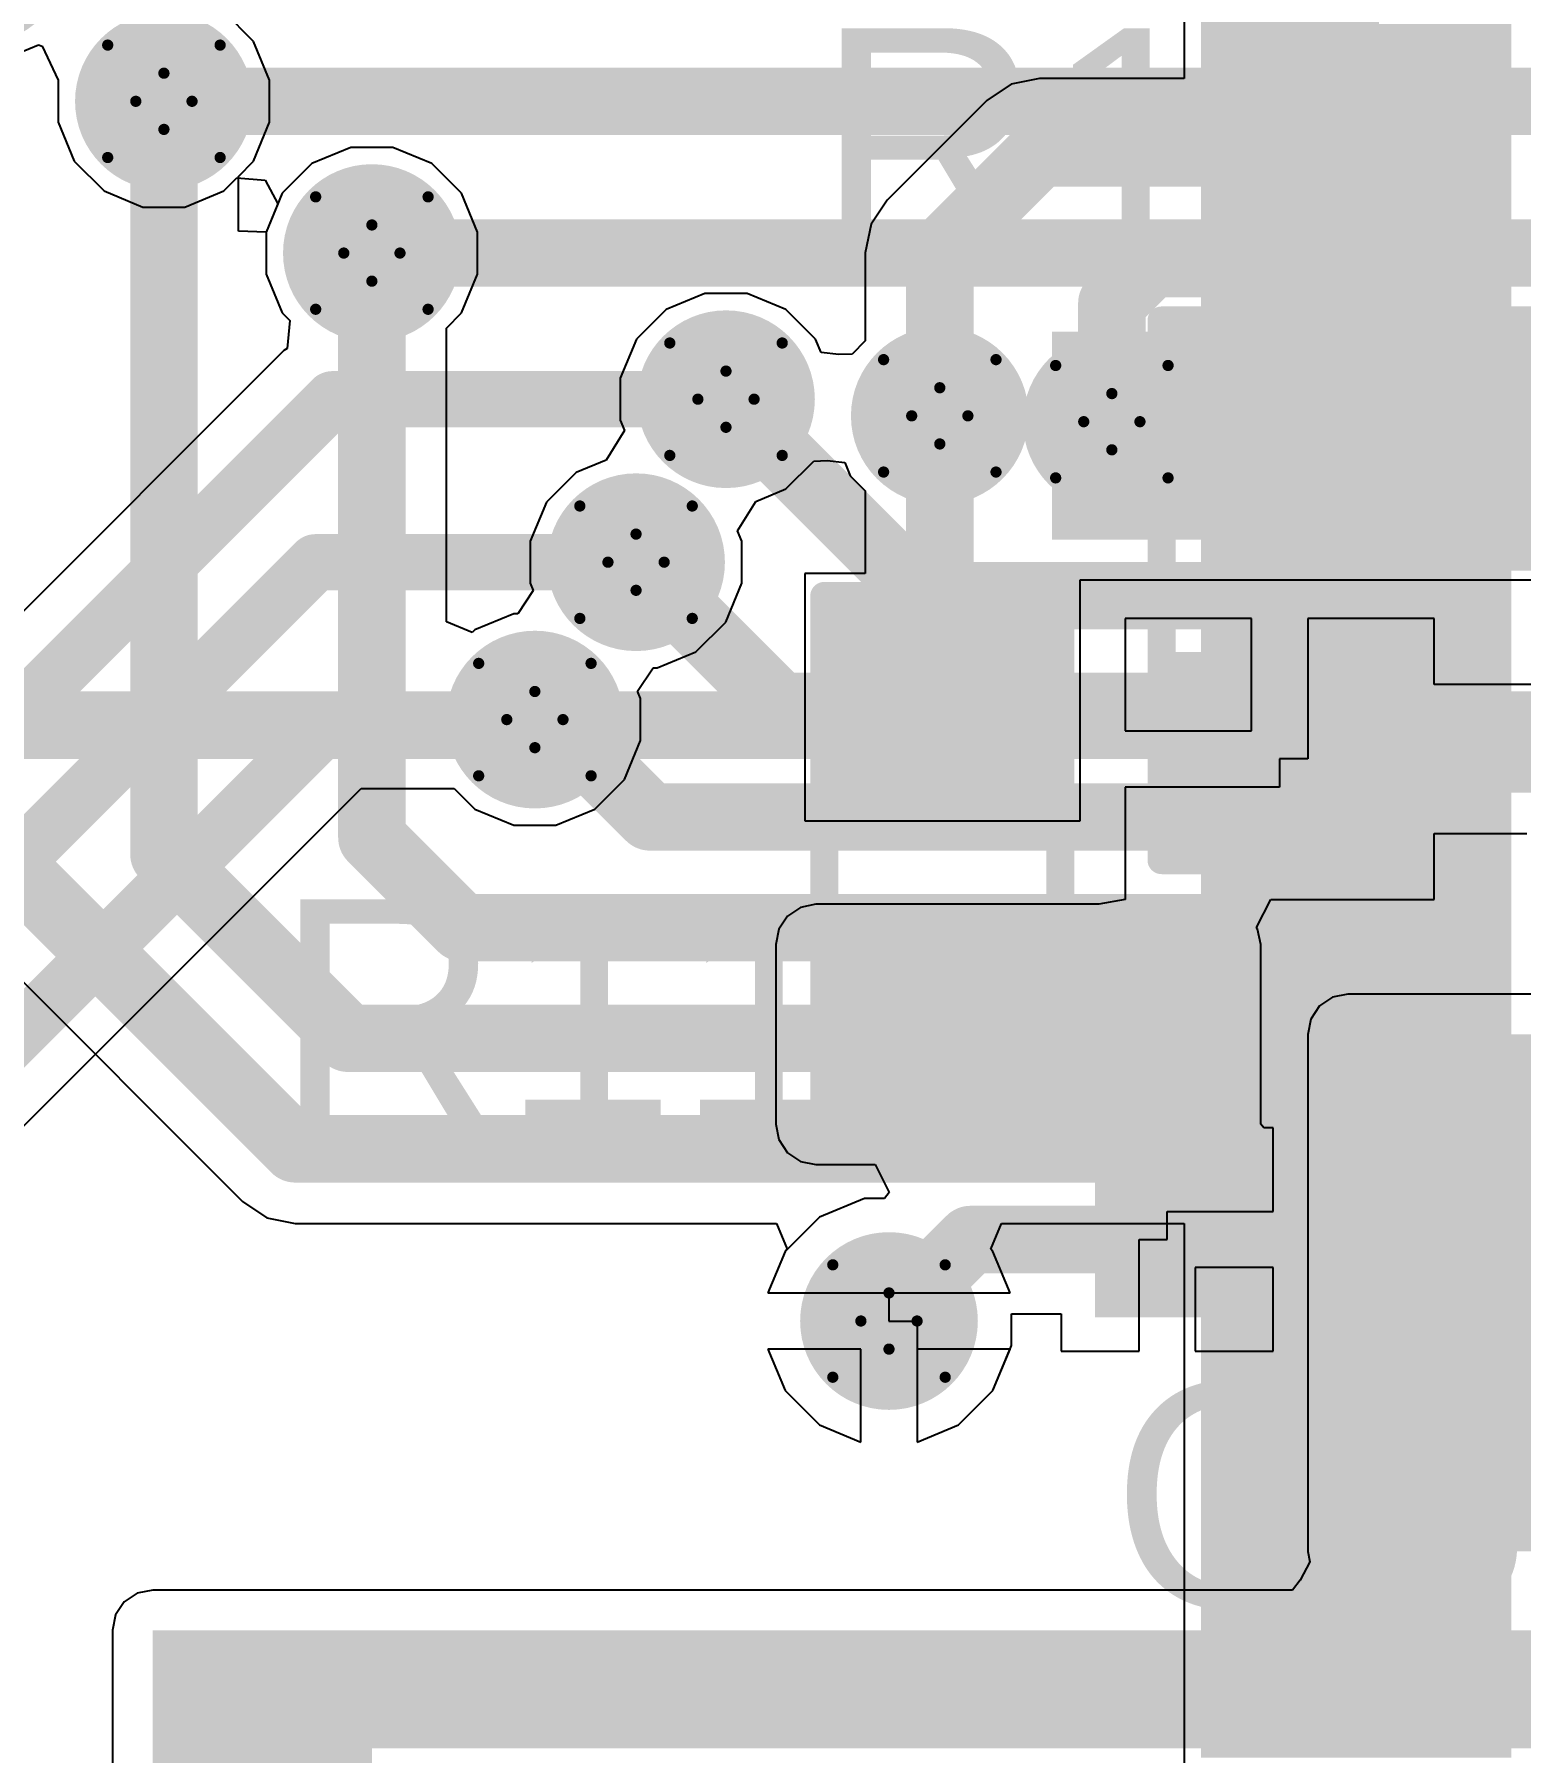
# Model space of a CAD drawing. Header units: inches. Extents: x -48 to 200, y -49 to 27.
# Drawn here: x 3.241 to 3.5054, y 0.7482 to 1.0539 of the extents above; entities that cross this region are included whole.
import ezdxf

# ---------------------------------------------------------------- set-up
doc = ezdxf.new("R2010")
doc.units = ezdxf.units.IN
doc.header["$MEASUREMENT"] = 0
for name, color, linetype in [('Bottom Layer', 5, 'Continuous'), ('Bottom Paste', 16, 'Continuous'), ('Bottom Solder', 6, 'Continuous'), ('Dimension', 6, 'Continuous'), ('Drill Drawing', 1, 'Continuous'), ('Top Layer', 1, 'Continuous'), ('Top Overlay', 2, 'Continuous'), ('Top Paste', 8, 'Continuous'), ('Top Solder', 216, 'Continuous'), ('Via Holes', 16, 'Continuous')]:
    doc.layers.add(name, color=color, linetype=linetype)
doc.styles.add('Arial', font='', dxfattribs={"height": 0.2})
doc.styles.get('Arial').set_extended_font_data('Arial')

# ---------------------------------------------------------------- blocks, each defined once
blk = doc.blocks.new('R___0603_4')
at = {"layer": 'Top Layer'}
for points in [[(-0.015, 0.0175), (-0.015, -0.0175), (-0.045, -0.0175), (-0.045, 0.0175)], [(0.045, 0.0175), (0.045, -0.0175), (0.015, -0.0175), (0.015, 0.0175)]]:
    blk.add_hatch(color=1, dxfattribs=at).paths.add_polyline_path(points)
at = {"layer": 'Top Paste'}
for points in [[(-0.015, 0.0175), (-0.015, -0.0175), (-0.045, -0.0175), (-0.045, 0.0175)], [(0.045, 0.0175), (0.045, -0.0175), (0.015, -0.0175), (0.015, 0.0175)]]:
    blk.add_hatch(color=8, dxfattribs=at).paths.add_polyline_path(points)
at = {"layer": 'Top Solder'}
for points in [[(-0.011, 0.0215), (-0.011, -0.0215), (-0.049, -0.0215), (-0.049, 0.0215)], [(0.049, 0.0215), (0.049, -0.0215), (0.011, -0.0215), (0.011, 0.0215)]]:
    blk.add_hatch(color=216, dxfattribs=at).paths.add_polyline_path(points)
at = {"layer": 'Top Overlay', "const_width": 0.005}
for points in [[(-0.048, 0.021), (-0.048, -0.021)], [(-0.048, 0.021), (0.048, 0.021)], [(0.048, 0.021), (0.048, -0.021)], [(-0.048, -0.021), (0.048, -0.021)]]:
    blk.add_lwpolyline(points, dxfattribs=at)
at = {"layer": 'Top Overlay', "const_width": 0.0025}
for points in [[(-0.04925, 0.021, 1), (-0.04675, 0.021, 1)], [(-0.04925, 0.021, 1), (-0.04675, 0.021, 1)], [(0.04675, 0.021, 1), (0.04925, 0.021, 1)], [(0.04675, 0.021, 1), (0.04925, 0.021, 1)], [(-0.04925, -0.021, 1), (-0.04675, -0.021, 1)], [(-0.04925, -0.021, 1), (-0.04675, -0.021, 1)], [(0.04675, -0.021, 1), (0.04925, -0.021, 1)], [(0.04675, -0.021, 1), (0.04925, -0.021, 1)]]:
    blk.add_lwpolyline(points, format="xyb", close=True, dxfattribs=at)
blk = doc.blocks.new('R___0603_5')
at = {"layer": 'Top Layer'}
for points in [[(-0.015, 0.0175), (-0.015, -0.0175), (-0.045, -0.0175), (-0.045, 0.0175)], [(0.045, 0.0175), (0.045, -0.0175), (0.015, -0.0175), (0.015, 0.0175)]]:
    blk.add_hatch(color=1, dxfattribs=at).paths.add_polyline_path(points)
at = {"layer": 'Top Paste'}
for points in [[(-0.015, 0.0175), (-0.015, -0.0175), (-0.045, -0.0175), (-0.045, 0.0175)], [(0.045, 0.0175), (0.045, -0.0175), (0.015, -0.0175), (0.015, 0.0175)]]:
    blk.add_hatch(color=8, dxfattribs=at).paths.add_polyline_path(points)
at = {"layer": 'Top Solder'}
for points in [[(-0.011, 0.0215), (-0.011, -0.0215), (-0.049, -0.0215), (-0.049, 0.0215)], [(0.049, 0.0215), (0.049, -0.0215), (0.011, -0.0215), (0.011, 0.0215)]]:
    blk.add_hatch(color=216, dxfattribs=at).paths.add_polyline_path(points)
at = {"layer": 'Top Overlay', "const_width": 0.005}
for points in [[(-0.048, -0.021), (-0.048, 0.021)], [(0.048, 0.021), (-0.048, 0.021)], [(0.048, -0.021), (0.048, 0.021)], [(0.048, -0.021), (-0.048, -0.021)]]:
    blk.add_lwpolyline(points, dxfattribs=at)
at = {"layer": 'Top Overlay', "const_width": 0.0025}
for points in [[(-0.04925, 0.021, 1), (-0.04675, 0.021, 1)], [(-0.04925, 0.021, 1), (-0.04675, 0.021, 1)], [(0.04675, 0.021, 1), (0.04925, 0.021, 1)], [(0.04675, 0.021, 1), (0.04925, 0.021, 1)], [(-0.04925, -0.021, 1), (-0.04675, -0.021, 1)], [(-0.04925, -0.021, 1), (-0.04675, -0.021, 1)], [(0.04675, -0.021, 1), (0.04925, -0.021, 1)], [(0.04675, -0.021, 1), (0.04925, -0.021, 1)]]:
    blk.add_lwpolyline(points, format="xyb", close=True, dxfattribs=at)
blk = doc.blocks.new('SOT_723_6')
at = {"layer": 'Top Layer'}
for points in [[(-0.00984, 0.0315), (0.00984, 0.0315), (0.00984, 0.01378), (-0.00984, 0.01378)], [(-0.02559, -0.01378), (-0.00591, -0.01378), (-0.00591, -0.0315), (-0.02559, -0.0315)], [(0.00591, -0.01378), (0.02559, -0.01378), (0.02559, -0.0315), (0.00591, -0.0315)]]:
    blk.add_hatch(color=1, dxfattribs=at).paths.add_polyline_path(points)
at = {"layer": 'Top Paste'}
for points in [[(-0.00984, 0.0315), (0.00984, 0.0315), (0.00984, 0.01378), (-0.00984, 0.01378)], [(-0.02559, -0.01378), (-0.00591, -0.01378), (-0.00591, -0.0315), (-0.02559, -0.0315)], [(0.00591, -0.01378), (0.02559, -0.01378), (0.02559, -0.0315), (0.00591, -0.0315)]]:
    blk.add_hatch(color=8, dxfattribs=at).paths.add_polyline_path(points)
at = {"layer": 'Top Solder'}
for points in [[(-0.01384, 0.0355), (0.01384, 0.0355), (0.01384, 0.00978), (-0.01384, 0.00978)], [(-0.02959, -0.00978), (-0.00191, -0.00978), (-0.00191, -0.0355), (-0.02959, -0.0355)], [(0.00191, -0.00978), (0.02959, -0.00978), (0.02959, -0.0355), (0.00191, -0.0355)]]:
    blk.add_hatch(color=216, dxfattribs=at).paths.add_polyline_path(points)
at = {"layer": 'Top Overlay', "const_width": 0.005}
for points in [[(-0.015, 0.025), (-0.025, 0.025)], [(-0.025, -0.006), (-0.025, 0.025)], [(-0.015, 0.025), (-0.025, 0.025)], [(-0.025, -0.006), (-0.025, 0.025)], [(0.025, 0.025), (0.015, 0.025)], [(0.025, -0.006), (0.025, 0.025)], [(-0.032, -0.021), (-0.037, -0.016)], [(-0.037, -0.026), (-0.037, -0.016)], [(0.001, -0.016), (-0.001, -0.016)], [(-0.037, -0.026), (-0.032, -0.021)]]:
    blk.add_lwpolyline(points, dxfattribs=at)
at = {"layer": 'Top Overlay', "const_width": 0.0025}
for points in [[(-0.02625, 0.025, 1), (-0.02375, 0.025, 1)], [(-0.02625, 0.025, 1), (-0.02375, 0.025, 1)], [(-0.02625, 0.025, 1), (-0.02375, 0.025, 1)], [(-0.02625, 0.025, 1), (-0.02375, 0.025, 1)], [(-0.01625, 0.025, 1), (-0.01375, 0.025, 1)], [(-0.01625, 0.025, 1), (-0.01375, 0.025, 1)], [(0.01375, 0.025, 1), (0.01625, 0.025, 1)], [(0.02375, 0.025, 1), (0.02625, 0.025, 1)], [(0.02375, 0.025, 1), (0.02625, 0.025, 1)], [(-0.02625, -0.006, 1), (-0.02375, -0.006, 1)], [(-0.02625, -0.006, 1), (-0.02375, -0.006, 1)], [(0.02375, -0.006, 1), (0.02625, -0.006, 1)], [(-0.03825, -0.016, 1), (-0.03575, -0.016, 1)], [(-0.03825, -0.016, 1), (-0.03575, -0.016, 1)], [(-0.00225, -0.016, 1), (0.00025, -0.016, 1)], [(-0.00025, -0.016, 1), (0.00225, -0.016, 1)], [(-0.03325, -0.021, 1), (-0.03075, -0.021, 1)], [(-0.03325, -0.021, 1), (-0.03075, -0.021, 1)], [(-0.03825, -0.026, 1), (-0.03575, -0.026, 1)], [(-0.03825, -0.026, 1), (-0.03575, -0.026, 1)]]:
    blk.add_lwpolyline(points, format="xyb", close=True, dxfattribs=at)
blk = doc.blocks.new('LQFP_100_B_37')
at = {"layer": 'Bottom Layer'}
for points in [[(-0.16339, 0.2815), (-0.16339, 0.32874), (-0.15157, 0.32874), (-0.15157, 0.2815)], [(-0.1437, 0.2815), (-0.1437, 0.32874), (-0.13189, 0.32874), (-0.13189, 0.2815)], [(-0.12402, 0.2815), (-0.12402, 0.32874), (-0.1122, 0.32874), (-0.1122, 0.2815)], [(-0.10433, 0.2815), (-0.10433, 0.32874), (-0.09252, 0.32874), (-0.09252, 0.2815)], [(-0.08465, 0.2815), (-0.08465, 0.32874), (-0.07283, 0.32874), (-0.07283, 0.2815)], [(-0.06496, 0.2815), (-0.06496, 0.32874), (-0.05315, 0.32874), (-0.05315, 0.2815)], [(-0.04528, 0.2815), (-0.04528, 0.32874), (-0.03346, 0.32874), (-0.03346, 0.2815)], [(-0.02559, 0.2815), (-0.02559, 0.32874), (-0.01378, 0.32874), (-0.01378, 0.2815)], [(-0.00591, 0.2815), (-0.00591, 0.32874), (0.00591, 0.32874), (0.00591, 0.2815)], [(0.01378, 0.2815), (0.01378, 0.32874), (0.02559, 0.32874), (0.02559, 0.2815)], [(0.03346, 0.2815), (0.03346, 0.32874), (0.04528, 0.32874), (0.04528, 0.2815)], [(0.05315, 0.2815), (0.05315, 0.32874), (0.06496, 0.32874), (0.06496, 0.2815)], [(0.07283, 0.2815), (0.07283, 0.32874), (0.08465, 0.32874), (0.08465, 0.2815)], [(0.09252, 0.2815), (0.09252, 0.32874), (0.10433, 0.32874), (0.10433, 0.2815)], [(0.1122, 0.2815), (0.1122, 0.32874), (0.12402, 0.32874), (0.12402, 0.2815)], [(0.13189, 0.2815), (0.13189, 0.32874), (0.1437, 0.32874), (0.1437, 0.2815)]]:
    blk.add_hatch(color=5, dxfattribs=at).paths.add_polyline_path(points)
at = {"layer": 'Bottom Paste'}
for points in [[(-0.16339, 0.2815), (-0.16339, 0.32874), (-0.15157, 0.32874), (-0.15157, 0.2815)], [(-0.1437, 0.2815), (-0.1437, 0.32874), (-0.13189, 0.32874), (-0.13189, 0.2815)], [(-0.12402, 0.2815), (-0.12402, 0.32874), (-0.1122, 0.32874), (-0.1122, 0.2815)], [(-0.10433, 0.2815), (-0.10433, 0.32874), (-0.09252, 0.32874), (-0.09252, 0.2815)], [(-0.08465, 0.2815), (-0.08465, 0.32874), (-0.07283, 0.32874), (-0.07283, 0.2815)], [(-0.06496, 0.2815), (-0.06496, 0.32874), (-0.05315, 0.32874), (-0.05315, 0.2815)], [(-0.04528, 0.2815), (-0.04528, 0.32874), (-0.03346, 0.32874), (-0.03346, 0.2815)], [(-0.02559, 0.2815), (-0.02559, 0.32874), (-0.01378, 0.32874), (-0.01378, 0.2815)], [(-0.00591, 0.2815), (-0.00591, 0.32874), (0.00591, 0.32874), (0.00591, 0.2815)], [(0.01378, 0.2815), (0.01378, 0.32874), (0.02559, 0.32874), (0.02559, 0.2815)], [(0.03346, 0.2815), (0.03346, 0.32874), (0.04528, 0.32874), (0.04528, 0.2815)], [(0.05315, 0.2815), (0.05315, 0.32874), (0.06496, 0.32874), (0.06496, 0.2815)], [(0.07283, 0.2815), (0.07283, 0.32874), (0.08465, 0.32874), (0.08465, 0.2815)], [(0.09252, 0.2815), (0.09252, 0.32874), (0.10433, 0.32874), (0.10433, 0.2815)], [(0.1122, 0.2815), (0.1122, 0.32874), (0.12402, 0.32874), (0.12402, 0.2815)], [(0.13189, 0.2815), (0.13189, 0.32874), (0.1437, 0.32874), (0.1437, 0.2815)]]:
    blk.add_hatch(color=16, dxfattribs=at).paths.add_polyline_path(points)
at = {"layer": 'Bottom Solder'}
for points in [[(-0.16739, 0.2775), (-0.16739, 0.33274), (-0.14757, 0.33274), (-0.14757, 0.2775)], [(-0.1477, 0.2775), (-0.1477, 0.33274), (-0.12789, 0.33274), (-0.12789, 0.2775)], [(-0.12802, 0.2775), (-0.12802, 0.33274), (-0.1082, 0.33274), (-0.1082, 0.2775)], [(-0.10833, 0.2775), (-0.10833, 0.33274), (-0.08852, 0.33274), (-0.08852, 0.2775)], [(-0.08865, 0.2775), (-0.08865, 0.33274), (-0.06883, 0.33274), (-0.06883, 0.2775)], [(-0.06896, 0.2775), (-0.06896, 0.33274), (-0.04915, 0.33274), (-0.04915, 0.2775)], [(-0.04928, 0.2775), (-0.04928, 0.33274), (-0.02946, 0.33274), (-0.02946, 0.2775)], [(-0.02959, 0.2775), (-0.02959, 0.33274), (-0.00978, 0.33274), (-0.00978, 0.2775)], [(-0.00991, 0.2775), (-0.00991, 0.33274), (0.00991, 0.33274), (0.00991, 0.2775)], [(0.00978, 0.2775), (0.00978, 0.33274), (0.02959, 0.33274), (0.02959, 0.2775)], [(0.02946, 0.2775), (0.02946, 0.33274), (0.04928, 0.33274), (0.04928, 0.2775)], [(0.04915, 0.2775), (0.04915, 0.33274), (0.06896, 0.33274), (0.06896, 0.2775)], [(0.06883, 0.2775), (0.06883, 0.33274), (0.08865, 0.33274), (0.08865, 0.2775)], [(0.08852, 0.2775), (0.08852, 0.33274), (0.10833, 0.33274), (0.10833, 0.2775)], [(0.1082, 0.2775), (0.1082, 0.33274), (0.12802, 0.33274), (0.12802, 0.2775)], [(0.12789, 0.2775), (0.12789, 0.33274), (0.1477, 0.33274), (0.1477, 0.2775)]]:
    blk.add_hatch(color=6, dxfattribs=at).paths.add_polyline_path(points)
blk = doc.blocks.new('R___0603_45')
at = {"layer": 'Top Layer'}
for points in [[(-0.015, 0.0175), (-0.015, -0.0175), (-0.045, -0.0175), (-0.045, 0.0175)], [(0.045, 0.0175), (0.045, -0.0175), (0.015, -0.0175), (0.015, 0.0175)]]:
    blk.add_hatch(color=1, dxfattribs=at).paths.add_polyline_path(points)
at = {"layer": 'Top Paste'}
for points in [[(-0.015, 0.0175), (-0.015, -0.0175), (-0.045, -0.0175), (-0.045, 0.0175)], [(0.045, 0.0175), (0.045, -0.0175), (0.015, -0.0175), (0.015, 0.0175)]]:
    blk.add_hatch(color=8, dxfattribs=at).paths.add_polyline_path(points)
at = {"layer": 'Top Solder'}
for points in [[(-0.011, 0.0215), (-0.011, -0.0215), (-0.049, -0.0215), (-0.049, 0.0215)], [(0.049, 0.0215), (0.049, -0.0215), (0.011, -0.0215), (0.011, 0.0215)]]:
    blk.add_hatch(color=216, dxfattribs=at).paths.add_polyline_path(points)
at = {"layer": 'Top Overlay', "const_width": 0.005}
for points in [[(-0.048, 0.021), (0.048, 0.021)], [(-0.048, -0.021), (-0.048, 0.021)], [(0.048, -0.021), (0.048, 0.021)], [(-0.048, -0.021), (0.048, -0.021)]]:
    blk.add_lwpolyline(points, dxfattribs=at)
at = {"layer": 'Top Overlay', "const_width": 0.0025}
for points in [[(-0.04925, 0.021, 1), (-0.04675, 0.021, 1)], [(-0.04925, 0.021, 1), (-0.04675, 0.021, 1)], [(0.04675, 0.021, 1), (0.04925, 0.021, 1)], [(0.04675, 0.021, 1), (0.04925, 0.021, 1)], [(-0.04925, -0.021, 1), (-0.04675, -0.021, 1)], [(-0.04925, -0.021, 1), (-0.04675, -0.021, 1)], [(0.04675, -0.021, 1), (0.04925, -0.021, 1)], [(0.04675, -0.021, 1), (0.04925, -0.021, 1)]]:
    blk.add_lwpolyline(points, format="xyb", close=True, dxfattribs=at)

msp = doc.modelspace()

# ---------------------------------------------------------------- hatches: boundary and pattern name
at = {"layer": 'Bottom Layer'}
h = msp.add_hatch(color=5, dxfattribs=at)
edge = h.paths.add_edge_path()
edge.add_arc((3.264, 1.042), 0.01181, 0, 360)
h = msp.add_hatch(color=5, dxfattribs=at)
edge = h.paths.add_edge_path()
edge.add_arc((3.301, 1.015), 0.01181, 0, 360)
h = msp.add_hatch(color=5, dxfattribs=at)
edge = h.paths.add_edge_path()
edge.add_arc((3.364, 0.989), 0.01181, 0, 360)
h = msp.add_hatch(color=5, dxfattribs=at)
edge = h.paths.add_edge_path()
edge.add_arc((3.40204, 0.98604), 0.01181, 0, 360)
h = msp.add_hatch(color=5, dxfattribs=at)
edge = h.paths.add_edge_path()
edge.add_arc((3.43265, 0.985), 0.01181, 0, 360)
h = msp.add_hatch(color=5, dxfattribs=at)
edge = h.paths.add_edge_path()
edge.add_arc((3.348, 0.96), 0.01181, 0, 360)
h = msp.add_hatch(color=5, dxfattribs=at)
edge = h.paths.add_edge_path()
edge.add_arc((3.33, 0.932), 0.01181, 0, 360)
h = msp.add_hatch(color=5, dxfattribs=at)
edge = h.paths.add_edge_path()
edge.add_arc((3.393, 0.825), 0.01181, 0, 360)
at = {"layer": 'Bottom Solder'}
h = msp.add_hatch(color=6, dxfattribs=at)
edge = h.paths.add_edge_path()
edge.add_arc((3.231, 1.068), 0.01581, 0, 360)
h = msp.add_hatch(color=6, dxfattribs=at)
edge = h.paths.add_edge_path()
edge.add_arc((3.264, 1.042), 0.01581, 0, 360)
h = msp.add_hatch(color=6, dxfattribs=at)
edge = h.paths.add_edge_path()
edge.add_arc((3.301, 1.015), 0.01581, 0, 360)
h = msp.add_hatch(color=6, dxfattribs=at)
edge = h.paths.add_edge_path()
edge.add_arc((3.364, 0.989), 0.01581, 0, 360)
h = msp.add_hatch(color=6, dxfattribs=at)
edge = h.paths.add_edge_path()
edge.add_arc((3.40204, 0.98604), 0.01581, 0, 360)
h = msp.add_hatch(color=6, dxfattribs=at)
edge = h.paths.add_edge_path()
edge.add_arc((3.43265, 0.985), 0.01581, 0, 360)
h = msp.add_hatch(color=6, dxfattribs=at)
edge = h.paths.add_edge_path()
edge.add_arc((3.348, 0.96), 0.01581, 0, 360)
h = msp.add_hatch(color=6, dxfattribs=at)
edge = h.paths.add_edge_path()
edge.add_arc((3.33, 0.932), 0.01581, 0, 360)
h = msp.add_hatch(color=6, dxfattribs=at)
edge = h.paths.add_edge_path()
edge.add_arc((3.393, 0.825), 0.01581, 0, 360)
at = {"layer": 'Top Layer'}
h = msp.add_hatch(color=1, dxfattribs=at)
edge = h.paths.add_edge_path()
edge.add_arc((3.264, 1.042), 0.01181, 0, 360)
h = msp.add_hatch(color=1, dxfattribs=at)
edge = h.paths.add_edge_path()
edge.add_arc((3.301, 1.015), 0.01181, 0, 360)
h = msp.add_hatch(color=1, dxfattribs=at)
edge = h.paths.add_edge_path()
edge.add_arc((3.364, 0.989), 0.01181, 0, 360)
for points in [[(3.422, 0.964), (3.526, 0.964), (3.526, 1.001), (3.422, 1.001)], [(3.38, 0.86), (3.452, 0.86), (3.452, 0.892), (3.38, 0.892)], [(3.47464, 0.784), (3.559, 0.784), (3.559, 0.876), (3.47464, 0.876)], [(3.262, 0.52), (3.301, 0.52), (3.301, 0.77), (3.262, 0.77)], [(3.262, 0.749), (3.642, 0.749), (3.642, 0.77), (3.262, 0.77)]]:
    msp.add_hatch(color=1, dxfattribs=at).paths.add_polyline_path(points)
h = msp.add_hatch(color=1, dxfattribs=at)
edge = h.paths.add_edge_path()
edge.add_arc((3.40204, 0.98604), 0.01181, 0, 360)
h = msp.add_hatch(color=1, dxfattribs=at)
edge = h.paths.add_edge_path()
edge.add_arc((3.43265, 0.985), 0.01181, 0, 360)
h = msp.add_hatch(color=1, dxfattribs=at)
edge = h.paths.add_edge_path()
edge.add_arc((3.348, 0.96), 0.01181, 0, 360)
h = msp.add_hatch(color=1, dxfattribs=at)
edge = h.paths.add_edge_path()
edge.add_arc((3.33, 0.932), 0.01181, 0, 360)
h = msp.add_hatch(color=1, dxfattribs=at)
edge = h.paths.add_edge_path()
edge.add_arc((3.393, 0.825), 0.01181, 0, 360)
at = {"layer": 'Top Solder'}
h = msp.add_hatch(color=216, dxfattribs=at)
edge = h.paths.add_edge_path()
edge.add_arc((3.231, 1.068), 0.01581, 0, 360)
h = msp.add_hatch(color=216, dxfattribs=at)
edge = h.paths.add_edge_path()
edge.add_arc((3.264, 1.042), 0.01581, 0, 360)
h = msp.add_hatch(color=216, dxfattribs=at)
edge = h.paths.add_edge_path()
edge.add_arc((3.301, 1.015), 0.01581, 0, 360)
h = msp.add_hatch(color=216, dxfattribs=at)
edge = h.paths.add_edge_path()
edge.add_arc((3.364, 0.989), 0.01581, 0, 360)
h = msp.add_hatch(color=216, dxfattribs=at)
edge = h.paths.add_edge_path()
edge.add_arc((3.40204, 0.98604), 0.01581, 0, 360)
h = msp.add_hatch(color=216, dxfattribs=at)
edge = h.paths.add_edge_path()
edge.add_arc((3.43265, 0.985), 0.01581, 0, 360)
h = msp.add_hatch(color=216, dxfattribs=at)
edge = h.paths.add_edge_path()
edge.add_arc((3.348, 0.96), 0.01581, 0, 360)
h = msp.add_hatch(color=216, dxfattribs=at)
edge = h.paths.add_edge_path()
edge.add_arc((3.33, 0.932), 0.01581, 0, 360)
h = msp.add_hatch(color=216, dxfattribs=at)
edge = h.paths.add_edge_path()
edge.add_arc((3.393, 0.825), 0.01581, 0, 360)
at = {"layer": 'Via Holes'}
h = msp.add_hatch(color=7, dxfattribs=at)
edge = h.paths.add_edge_path()
edge.add_arc((3.264, 1.042), 0.00591, 0, 360)
h = msp.add_hatch(color=7, dxfattribs=at)
edge = h.paths.add_edge_path()
edge.add_arc((3.301, 1.015), 0.00591, 0, 360)
h = msp.add_hatch(color=7, dxfattribs=at)
edge = h.paths.add_edge_path()
edge.add_arc((3.364, 0.989), 0.00591, 0, 360)
h = msp.add_hatch(color=7, dxfattribs=at)
edge = h.paths.add_edge_path()
edge.add_arc((3.40204, 0.98604), 0.00591, 0, 360)
h = msp.add_hatch(color=7, dxfattribs=at)
edge = h.paths.add_edge_path()
edge.add_arc((3.43265, 0.985), 0.00591, 0, 360)
h = msp.add_hatch(color=7, dxfattribs=at)
edge = h.paths.add_edge_path()
edge.add_arc((3.348, 0.96), 0.00591, 0, 360)
h = msp.add_hatch(color=7, dxfattribs=at)
edge = h.paths.add_edge_path()
edge.add_arc((3.33, 0.932), 0.00591, 0, 360)
h = msp.add_hatch(color=7, dxfattribs=at)
edge = h.paths.add_edge_path()
edge.add_arc((3.393, 0.825), 0.00591, 0, 360)

# ---------------------------------------------------------------- linework, layer by layer
at = {"layer": 'Bottom Layer'}
for p, q in [((3.4455, 1.09563), (3.4455, 1.04605)), ((3.27995, 1.05266), (3.27466, 1.05795)), ((3.28281, 1.04574), (3.27995, 1.05266)), ((3.28281, 1.03826), (3.28281, 1.04574)), ((3.4198, 1.04605), (3.41472, 1.04504)), ((3.4455, 1.04605), (3.4198, 1.04605)), ((3.41472, 1.04504), (3.41042, 1.04217)), ((3.41042, 1.04217), (3.39267, 1.02442)), ((3.27995, 1.03134), (3.28281, 1.03826)), ((3.29726, 1.03381), (3.29034, 1.03095)), ((3.30474, 1.03381), (3.29726, 1.03381)), ((3.31166, 1.03095), (3.30474, 1.03381)), ((3.27725, 1.02865), (3.27995, 1.03134)), ((3.29034, 1.03095), (3.28505, 1.02566)), ((3.31695, 1.02566), (3.31166, 1.03095)), ((3.27725, 1.0189), (3.27725, 1.02865)), ((3.28505, 1.02566), (3.28219, 1.01874)), ((3.31981, 1.01874), (3.31695, 1.02566)), ((3.39267, 1.02442), (3.3898, 1.02012)), ((3.28219, 1.01874), (3.27725, 1.0189)), ((3.31981, 1.01126), (3.31981, 1.01874)), ((3.3898, 1.02012), (3.38879, 1.01504)), ((3.38879, 1.01504), (3.38879, 0.99939)), ((3.31695, 1.00434), (3.31981, 1.01126)), ((3.36026, 1.00781), (3.35334, 1.00495)), ((3.36774, 1.00781), (3.36026, 1.00781)), ((3.37466, 1.00495), (3.36774, 1.00781)), ((3.31425, 1.00165), (3.31695, 1.00434)), ((3.35334, 1.00495), (3.34805, 0.99966)), ((3.37995, 0.99966), (3.37466, 1.00495)), ((3.31425, 0.94939), (3.31425, 1.00165)), ((3.34805, 0.99966), (3.34519, 0.99274)), ((3.38093, 0.99729), (3.37995, 0.99966)), ((3.38407, 0.99693), (3.38093, 0.99729)), ((3.38644, 0.99704), (3.38407, 0.99693)), ((3.38879, 0.99939), (3.38644, 0.99704)), ((3.34519, 0.99274), (3.34519, 0.98526)), ((3.34519, 0.98526), (3.34595, 0.98343)), ((3.34595, 0.98343), (3.34271, 0.97817)), ((3.33734, 0.97595), (3.33205, 0.97066)), ((3.34271, 0.97817), (3.33734, 0.97595)), ((3.33205, 0.97066), (3.32919, 0.96374)), ((3.32919, 0.96374), (3.32919, 0.95626)), ((3.32972, 0.95497), (3.32695, 0.95081)), ((3.32919, 0.95626), (3.32972, 0.95497)), ((3.32626, 0.95081), (3.31934, 0.94795)), ((3.32695, 0.95081), (3.32626, 0.95081)), ((3.31887, 0.94748), (3.31425, 0.94939)), ((3.31934, 0.94795), (3.31887, 0.94748)), ((3.22163, 0.90263), (3.278, 0.84626)), ((3.278, 0.84626), (3.2823, 0.84338)), ((3.2823, 0.84338), (3.28737, 0.84238)), ((3.28737, 0.84238), (3.373, 0.84238)), ((3.373, 0.84238), (3.37491, 0.83776)), ((3.41109, 0.83776), (3.413, 0.84238)), ((3.413, 0.84238), (3.4455, 0.84238)), ((3.4455, 0.84238), (3.4455, 0.82304)), ((3.37491, 0.83776), (3.37451, 0.83735)), ((3.41149, 0.83735), (3.41109, 0.83776)), ((3.37451, 0.83735), (3.37146, 0.83)), ((3.41454, 0.83), (3.41149, 0.83735)), ((3.37146, 0.83), (3.41454, 0.83)), ((3.4455, 0.82304), (3.4455, 0.78367)), ((3.388, 0.82), (3.37146, 0.82)), ((3.37146, 0.82), (3.37451, 0.81265)), ((3.388, 0.80346), (3.388, 0.82)), ((3.41454, 0.82), (3.398, 0.82)), ((3.398, 0.82), (3.398, 0.80346)), ((3.41149, 0.81265), (3.41454, 0.82)), ((3.37451, 0.81265), (3.38065, 0.80651)), ((3.40535, 0.80651), (3.41149, 0.81265)), ((3.38065, 0.80651), (3.388, 0.80346)), ((3.398, 0.80346), (3.40535, 0.80651)), ((3.4455, 0.78367), (3.4455, 0.7443))]:
    msp.add_line(p, q, dxfattribs=at)
for points, const_width in [([(3.264, 0.90805), (3.264, 1.042)], 0.012), ([(3.40204, 1.01504), (3.4198, 1.0328)], 0.012), ([(3.4198, 1.0328), (3.47612, 1.0328)], 0.012), ([(3.40204, 0.98604), (3.40204, 1.01504)], 0.012), ([(3.301, 0.911), (3.301, 1.015)], 0.012), ([(3.43265, 1.00608), (3.43968, 1.01311)], 0.012), ([(3.43968, 1.01311), (3.47612, 1.01311)], 0.012), ([(3.43265, 0.985), (3.43265, 1.00608)], 0.012), ([(3.364, 0.989), (3.39894, 0.95406)], 0.012), ([(3.348, 0.96), (3.37363, 0.93437)], 0.012), ([(3.39894, 0.95406), (3.47612, 0.95406)], 0.012), ([(3.37363, 0.93437), (3.47612, 0.93437)], 0.012), ([(3.33, 0.932), (3.33314, 0.932)], 0.012), ([(3.33314, 0.932), (3.35046, 0.91469)], 0.012), ([(3.35046, 0.91469), (3.47612, 0.91469)], 0.012), ([(3.231, 0.912), (3.28737, 0.85563)], 0.012), ([(3.264, 0.90805), (3.29674, 0.87531)], 0.012), ([(3.301, 0.911), (3.317, 0.895)], 0.012), ([(3.317, 0.895), (3.47612, 0.895)], 0.012), ([(3.29674, 0.87531), (3.47612, 0.87531)], 0.012), ([(3.28737, 0.85563), (3.47612, 0.85563)], 0.012), ([(3.47612, 0.83594), (3.52733, 0.83594)], 0.01), ([(3.47612, 0.81626), (3.52141, 0.81626)], 0.01)]:
    msp.add_lwpolyline(points, dxfattribs=dict(at, const_width=const_width))
for points, const_width in [([(3.261, 1.042, 1), (3.267, 1.042, 1)], 0.006), ([(3.4168, 1.0328, 1), (3.4228, 1.0328, 1)], 0.006), ([(3.4168, 1.0328, 1), (3.4228, 1.0328, 1)], 0.006), ([(3.47312, 1.0328, 1), (3.47912, 1.0328, 1)], 0.006), ([(3.39904, 1.01504, 1), (3.40504, 1.01504, 1)], 0.006), ([(3.39904, 1.01504, 1), (3.40504, 1.01504, 1)], 0.006), ([(3.298, 1.015, 1), (3.304, 1.015, 1)], 0.006), ([(3.43668, 1.01311, 1), (3.44268, 1.01311, 1)], 0.006), ([(3.43668, 1.01311, 1), (3.44268, 1.01311, 1)], 0.006), ([(3.47312, 1.01311, 1), (3.47912, 1.01311, 1)], 0.006), ([(3.42965, 1.00608, 1), (3.43565, 1.00608, 1)], 0.006), ([(3.42965, 1.00608, 1), (3.43565, 1.00608, 1)], 0.006), ([(3.361, 0.989, 1), (3.367, 0.989, 1)], 0.006), ([(3.39904, 0.98604, 1), (3.40504, 0.98604, 1)], 0.006), ([(3.42965, 0.985, 1), (3.43565, 0.985, 1)], 0.006), ([(3.345, 0.96, 1), (3.351, 0.96, 1)], 0.006), ([(3.39594, 0.95406, 1), (3.40194, 0.95406, 1)], 0.006), ([(3.39594, 0.95406, 1), (3.40194, 0.95406, 1)], 0.006), ([(3.47312, 0.95406, 1), (3.47912, 0.95406, 1)], 0.006), ([(3.37063, 0.93437, 1), (3.37663, 0.93437, 1)], 0.006), ([(3.37063, 0.93437, 1), (3.37663, 0.93437, 1)], 0.006), ([(3.47312, 0.93437, 1), (3.47912, 0.93437, 1)], 0.006), ([(3.327, 0.932, 1), (3.333, 0.932, 1)], 0.006), ([(3.33014, 0.932, 1), (3.33614, 0.932, 1)], 0.006), ([(3.33014, 0.932, 1), (3.33614, 0.932, 1)], 0.006), ([(3.34746, 0.91469, 1), (3.35346, 0.91469, 1)], 0.006), ([(3.34746, 0.91469, 1), (3.35346, 0.91469, 1)], 0.006), ([(3.47312, 0.91469, 1), (3.47912, 0.91469, 1)], 0.006), ([(3.261, 0.90805, 1), (3.267, 0.90805, 1)], 0.006), ([(3.261, 0.90805, 1), (3.267, 0.90805, 1)], 0.006), ([(3.298, 0.911, 1), (3.304, 0.911, 1)], 0.006), ([(3.298, 0.911, 1), (3.304, 0.911, 1)], 0.006), ([(3.314, 0.895, 1), (3.32, 0.895, 1)], 0.006), ([(3.314, 0.895, 1), (3.32, 0.895, 1)], 0.006), ([(3.47312, 0.895, 1), (3.47912, 0.895, 1)], 0.006), ([(3.29374, 0.87531, 1), (3.29974, 0.87531, 1)], 0.006), ([(3.29374, 0.87531, 1), (3.29974, 0.87531, 1)], 0.006), ([(3.47312, 0.87531, 1), (3.47912, 0.87531, 1)], 0.006), ([(3.28437, 0.85563, 1), (3.29037, 0.85563, 1)], 0.006), ([(3.28437, 0.85563, 1), (3.29037, 0.85563, 1)], 0.006), ([(3.47312, 0.85563, 1), (3.47912, 0.85563, 1)], 0.006), ([(3.47362, 0.83594, 1), (3.47862, 0.83594, 1)], 0.005), ([(3.47362, 0.81626, 1), (3.47862, 0.81626, 1)], 0.005)]:
    msp.add_lwpolyline(points, format="xyb", close=True, dxfattribs=dict(at, const_width=const_width))
at = {"layer": 'Dimension', "const_width": 0.012}
msp.add_lwpolyline([(-0.067, 0.931), (3.933, 0.931)], dxfattribs=at)
at = {"layer": 'Drill Drawing', "const_width": 0.002}
for points in [[(3.254, 1.052), (3.264, 1.047)], [(3.254, 1.052), (3.259, 1.042)], [(3.264, 1.047), (3.274, 1.052)], [(3.269, 1.042), (3.274, 1.052)], [(3.254, 1.032), (3.259, 1.042)], [(3.269, 1.042), (3.274, 1.032)], [(3.254, 1.032), (3.264, 1.037)], [(3.264, 1.037), (3.274, 1.032)], [(3.291, 1.025), (3.301, 1.02)], [(3.291, 1.025), (3.296, 1.015)], [(3.301, 1.02), (3.311, 1.025)], [(3.306, 1.015), (3.311, 1.025)], [(3.291, 1.005), (3.296, 1.015)], [(3.306, 1.015), (3.311, 1.005)], [(3.291, 1.005), (3.301, 1.01)], [(3.301, 1.01), (3.311, 1.005)], [(3.354, 0.999), (3.364, 0.994)], [(3.354, 0.999), (3.359, 0.989)], [(3.364, 0.994), (3.374, 0.999)], [(3.369, 0.989), (3.374, 0.999)], [(3.39204, 0.99604), (3.40204, 0.99104)], [(3.39204, 0.99604), (3.39704, 0.98604)], [(3.40204, 0.99104), (3.41204, 0.99604)], [(3.40704, 0.98604), (3.41204, 0.99604)], [(3.42265, 0.995), (3.43265, 0.99)], [(3.42265, 0.995), (3.42765, 0.985)], [(3.43265, 0.99), (3.44265, 0.995)], [(3.43765, 0.985), (3.44265, 0.995)], [(3.354, 0.979), (3.359, 0.989)], [(3.369, 0.989), (3.374, 0.979)], [(3.354, 0.979), (3.364, 0.984)], [(3.364, 0.984), (3.374, 0.979)], [(3.39204, 0.97604), (3.39704, 0.98604)], [(3.40704, 0.98604), (3.41204, 0.97604)], [(3.42265, 0.975), (3.42765, 0.985)], [(3.43765, 0.985), (3.44265, 0.975)], [(3.39204, 0.97604), (3.40204, 0.98104)], [(3.40204, 0.98104), (3.41204, 0.97604)], [(3.42265, 0.975), (3.43265, 0.98)], [(3.43265, 0.98), (3.44265, 0.975)], [(3.338, 0.97), (3.348, 0.965)], [(3.338, 0.97), (3.343, 0.96)], [(3.348, 0.965), (3.358, 0.97)], [(3.353, 0.96), (3.358, 0.97)], [(3.338, 0.95), (3.343, 0.96)], [(3.353, 0.96), (3.358, 0.95)], [(3.338, 0.95), (3.348, 0.955)], [(3.348, 0.955), (3.358, 0.95)], [(3.32, 0.942), (3.33, 0.937)], [(3.32, 0.942), (3.325, 0.932)], [(3.33, 0.937), (3.34, 0.942)], [(3.335, 0.932), (3.34, 0.942)], [(3.32, 0.922), (3.325, 0.932)], [(3.335, 0.932), (3.34, 0.922)], [(3.32, 0.922), (3.33, 0.927)], [(3.33, 0.927), (3.34, 0.922)], [(3.383, 0.835), (3.393, 0.83)], [(3.383, 0.835), (3.388, 0.825)], [(3.393, 0.83), (3.403, 0.835)], [(3.398, 0.825), (3.403, 0.835)], [(3.383, 0.815), (3.388, 0.825)], [(3.398, 0.825), (3.403, 0.815)], [(3.383, 0.815), (3.393, 0.82)], [(3.393, 0.82), (3.403, 0.815)]]:
    msp.add_lwpolyline(points, dxfattribs=at)
at = {"layer": 'Drill Drawing', "const_width": 0.001}
for points in [[(3.2535, 1.052, 1), (3.2545, 1.052, 1)], [(3.2535, 1.052, 1), (3.2545, 1.052, 1)], [(3.2735, 1.052, 1), (3.2745, 1.052, 1)], [(3.2735, 1.052, 1), (3.2745, 1.052, 1)], [(3.2635, 1.047, 1), (3.2645, 1.047, 1)], [(3.2635, 1.047, 1), (3.2645, 1.047, 1)], [(3.2585, 1.042, 1), (3.2595, 1.042, 1)], [(3.2585, 1.042, 1), (3.2595, 1.042, 1)], [(3.2685, 1.042, 1), (3.2695, 1.042, 1)], [(3.2685, 1.042, 1), (3.2695, 1.042, 1)], [(3.2635, 1.037, 1), (3.2645, 1.037, 1)], [(3.2635, 1.037, 1), (3.2645, 1.037, 1)], [(3.2535, 1.032, 1), (3.2545, 1.032, 1)], [(3.2535, 1.032, 1), (3.2545, 1.032, 1)], [(3.2735, 1.032, 1), (3.2745, 1.032, 1)], [(3.2735, 1.032, 1), (3.2745, 1.032, 1)], [(3.2905, 1.025, 1), (3.2915, 1.025, 1)], [(3.2905, 1.025, 1), (3.2915, 1.025, 1)], [(3.3105, 1.025, 1), (3.3115, 1.025, 1)], [(3.3105, 1.025, 1), (3.3115, 1.025, 1)], [(3.3005, 1.02, 1), (3.3015, 1.02, 1)], [(3.3005, 1.02, 1), (3.3015, 1.02, 1)], [(3.2955, 1.015, 1), (3.2965, 1.015, 1)], [(3.2955, 1.015, 1), (3.2965, 1.015, 1)], [(3.3055, 1.015, 1), (3.3065, 1.015, 1)], [(3.3055, 1.015, 1), (3.3065, 1.015, 1)], [(3.3005, 1.01, 1), (3.3015, 1.01, 1)], [(3.3005, 1.01, 1), (3.3015, 1.01, 1)], [(3.2905, 1.005, 1), (3.2915, 1.005, 1)], [(3.2905, 1.005, 1), (3.2915, 1.005, 1)], [(3.3105, 1.005, 1), (3.3115, 1.005, 1)], [(3.3105, 1.005, 1), (3.3115, 1.005, 1)], [(3.3535, 0.999, 1), (3.3545, 0.999, 1)], [(3.3535, 0.999, 1), (3.3545, 0.999, 1)], [(3.3735, 0.999, 1), (3.3745, 0.999, 1)], [(3.3735, 0.999, 1), (3.3745, 0.999, 1)], [(3.39154, 0.99604, 1), (3.39254, 0.99604, 1)], [(3.39154, 0.99604, 1), (3.39254, 0.99604, 1)], [(3.41154, 0.99604, 1), (3.41254, 0.99604, 1)], [(3.41154, 0.99604, 1), (3.41254, 0.99604, 1)], [(3.3635, 0.994, 1), (3.3645, 0.994, 1)], [(3.3635, 0.994, 1), (3.3645, 0.994, 1)], [(3.42215, 0.995, 1), (3.42315, 0.995, 1)], [(3.42215, 0.995, 1), (3.42315, 0.995, 1)], [(3.44215, 0.995, 1), (3.44315, 0.995, 1)], [(3.44215, 0.995, 1), (3.44315, 0.995, 1)], [(3.40154, 0.99104, 1), (3.40254, 0.99104, 1)], [(3.40154, 0.99104, 1), (3.40254, 0.99104, 1)], [(3.43215, 0.99, 1), (3.43315, 0.99, 1)], [(3.43215, 0.99, 1), (3.43315, 0.99, 1)], [(3.3585, 0.989, 1), (3.3595, 0.989, 1)], [(3.3585, 0.989, 1), (3.3595, 0.989, 1)], [(3.3685, 0.989, 1), (3.3695, 0.989, 1)], [(3.3685, 0.989, 1), (3.3695, 0.989, 1)], [(3.3635, 0.984, 1), (3.3645, 0.984, 1)], [(3.3635, 0.984, 1), (3.3645, 0.984, 1)], [(3.39654, 0.98604, 1), (3.39754, 0.98604, 1)], [(3.39654, 0.98604, 1), (3.39754, 0.98604, 1)], [(3.40654, 0.98604, 1), (3.40754, 0.98604, 1)], [(3.40654, 0.98604, 1), (3.40754, 0.98604, 1)], [(3.42715, 0.985, 1), (3.42815, 0.985, 1)], [(3.42715, 0.985, 1), (3.42815, 0.985, 1)], [(3.43715, 0.985, 1), (3.43815, 0.985, 1)], [(3.43715, 0.985, 1), (3.43815, 0.985, 1)], [(3.40154, 0.98104, 1), (3.40254, 0.98104, 1)], [(3.40154, 0.98104, 1), (3.40254, 0.98104, 1)], [(3.3535, 0.979, 1), (3.3545, 0.979, 1)], [(3.3535, 0.979, 1), (3.3545, 0.979, 1)], [(3.3735, 0.979, 1), (3.3745, 0.979, 1)], [(3.3735, 0.979, 1), (3.3745, 0.979, 1)], [(3.43215, 0.98, 1), (3.43315, 0.98, 1)], [(3.43215, 0.98, 1), (3.43315, 0.98, 1)], [(3.39154, 0.97604, 1), (3.39254, 0.97604, 1)], [(3.39154, 0.97604, 1), (3.39254, 0.97604, 1)], [(3.41154, 0.97604, 1), (3.41254, 0.97604, 1)], [(3.41154, 0.97604, 1), (3.41254, 0.97604, 1)], [(3.42215, 0.975, 1), (3.42315, 0.975, 1)], [(3.42215, 0.975, 1), (3.42315, 0.975, 1)], [(3.44215, 0.975, 1), (3.44315, 0.975, 1)], [(3.44215, 0.975, 1), (3.44315, 0.975, 1)], [(3.3375, 0.97, 1), (3.3385, 0.97, 1)], [(3.3375, 0.97, 1), (3.3385, 0.97, 1)], [(3.3575, 0.97, 1), (3.3585, 0.97, 1)], [(3.3575, 0.97, 1), (3.3585, 0.97, 1)], [(3.3475, 0.965, 1), (3.3485, 0.965, 1)], [(3.3475, 0.965, 1), (3.3485, 0.965, 1)], [(3.3425, 0.96, 1), (3.3435, 0.96, 1)], [(3.3425, 0.96, 1), (3.3435, 0.96, 1)], [(3.3525, 0.96, 1), (3.3535, 0.96, 1)], [(3.3525, 0.96, 1), (3.3535, 0.96, 1)], [(3.3475, 0.955, 1), (3.3485, 0.955, 1)], [(3.3475, 0.955, 1), (3.3485, 0.955, 1)], [(3.3375, 0.95, 1), (3.3385, 0.95, 1)], [(3.3375, 0.95, 1), (3.3385, 0.95, 1)], [(3.3575, 0.95, 1), (3.3585, 0.95, 1)], [(3.3575, 0.95, 1), (3.3585, 0.95, 1)], [(3.3195, 0.942, 1), (3.3205, 0.942, 1)], [(3.3195, 0.942, 1), (3.3205, 0.942, 1)], [(3.3395, 0.942, 1), (3.3405, 0.942, 1)], [(3.3395, 0.942, 1), (3.3405, 0.942, 1)], [(3.3295, 0.937, 1), (3.3305, 0.937, 1)], [(3.3295, 0.937, 1), (3.3305, 0.937, 1)], [(3.3245, 0.932, 1), (3.3255, 0.932, 1)], [(3.3245, 0.932, 1), (3.3255, 0.932, 1)], [(3.3345, 0.932, 1), (3.3355, 0.932, 1)], [(3.3345, 0.932, 1), (3.3355, 0.932, 1)], [(3.3295, 0.927, 1), (3.3305, 0.927, 1)], [(3.3295, 0.927, 1), (3.3305, 0.927, 1)], [(3.3195, 0.922, 1), (3.3205, 0.922, 1)], [(3.3195, 0.922, 1), (3.3205, 0.922, 1)], [(3.3395, 0.922, 1), (3.3405, 0.922, 1)], [(3.3395, 0.922, 1), (3.3405, 0.922, 1)], [(3.3825, 0.835, 1), (3.3835, 0.835, 1)], [(3.3825, 0.835, 1), (3.3835, 0.835, 1)], [(3.4025, 0.835, 1), (3.4035, 0.835, 1)], [(3.4025, 0.835, 1), (3.4035, 0.835, 1)], [(3.3925, 0.83, 1), (3.3935, 0.83, 1)], [(3.3925, 0.83, 1), (3.3935, 0.83, 1)], [(3.3875, 0.825, 1), (3.3885, 0.825, 1)], [(3.3875, 0.825, 1), (3.3885, 0.825, 1)], [(3.3975, 0.825, 1), (3.3985, 0.825, 1)], [(3.3975, 0.825, 1), (3.3985, 0.825, 1)], [(3.3925, 0.82, 1), (3.3935, 0.82, 1)], [(3.3925, 0.82, 1), (3.3935, 0.82, 1)], [(3.3825, 0.815, 1), (3.3835, 0.815, 1)], [(3.3825, 0.815, 1), (3.3835, 0.815, 1)], [(3.4025, 0.815, 1), (3.4035, 0.815, 1)], [(3.4025, 0.815, 1), (3.4035, 0.815, 1)]]:
    msp.add_lwpolyline(points, format="xyb", close=True, dxfattribs=at)
at = {"layer": 'Top Layer'}
for p, q in [((3.23474, 1.04919), (3.24166, 1.05205)), ((3.24166, 1.05205), (3.24236, 1.05179)), ((3.24236, 1.05179), (3.24519, 1.04574)), ((3.24519, 1.04574), (3.24519, 1.03826)), ((3.24519, 1.03826), (3.24805, 1.03134)), ((3.24805, 1.03134), (3.25334, 1.02605)), ((3.27466, 1.02605), (3.277, 1.0284)), ((3.277, 1.0284), (3.28202, 1.02796)), ((3.28202, 1.02796), (3.28426, 1.02375)), ((3.25334, 1.02605), (3.26026, 1.02319)), ((3.26774, 1.02319), (3.27466, 1.02605)), ((3.26026, 1.02319), (3.26774, 1.02319)), ((3.28426, 1.02375), (3.28219, 1.01874)), ((3.28219, 1.01874), (3.28219, 1.01126)), ((3.28219, 1.01126), (3.28505, 1.00434)), ((3.28505, 1.00434), (3.2864, 1.003)), ((3.2864, 1.003), (3.28591, 0.99802)), ((3.28535, 0.99765), (3.18493, 0.89724)), ((3.28591, 0.99802), (3.28535, 0.99765)), ((3.37466, 0.97305), (3.3796, 0.978)), ((3.3796, 0.978), (3.38198, 0.97811)), ((3.38198, 0.97811), (3.38512, 0.97776)), ((3.38512, 0.97776), (3.3861, 0.97539)), ((3.3861, 0.97539), (3.38879, 0.9727)), ((3.36929, 0.97083), (3.37466, 0.97305)), ((3.38879, 0.9727), (3.38879, 0.958)), ((3.36605, 0.96557), (3.36929, 0.97083)), ((3.36681, 0.96374), (3.36605, 0.96557)), ((3.36681, 0.95626), (3.36681, 0.96374)), ((3.38879, 0.958), (3.378, 0.958)), ((3.378, 0.958), (3.378, 0.914)), ((3.427, 0.914), (3.427, 0.95686)), ((3.427, 0.95686), (3.526, 0.95686)), ((3.36395, 0.94934), (3.36681, 0.95626)), ((3.35866, 0.94405), (3.36395, 0.94934)), ((3.4575, 0.95), (3.435, 0.95)), ((3.435, 0.95), (3.435, 0.93)), ((3.4575, 0.93), (3.4575, 0.95)), ((3.49, 0.95), (3.4675, 0.95)), ((3.4675, 0.95), (3.4675, 0.925)), ((3.49, 0.93825), (3.49, 0.95)), ((3.35174, 0.94119), (3.35866, 0.94405)), ((3.34828, 0.93703), (3.35105, 0.94119)), ((3.35105, 0.94119), (3.35174, 0.94119)), ((3.34881, 0.93574), (3.34828, 0.93703)), ((3.34881, 0.92826), (3.34881, 0.93574)), ((3.512, 0.93825), (3.49, 0.93825)), ((3.435, 0.93), (3.4575, 0.93)), ((3.34595, 0.92134), (3.34881, 0.92826)), ((3.4675, 0.925), (3.4625, 0.925)), ((3.4625, 0.925), (3.4625, 0.92)), ((3.34066, 0.91605), (3.34595, 0.92134)), ((3.21765, 0.83835), (3.29907, 0.91976)), ((3.29907, 0.91976), (3.31563, 0.91976)), ((3.31563, 0.91976), (3.31934, 0.91605)), ((3.4625, 0.92), (3.435, 0.92)), ((3.435, 0.92), (3.435, 0.9)), ((3.31934, 0.91605), (3.32626, 0.91319)), ((3.33374, 0.91319), (3.34066, 0.91605)), ((3.32626, 0.91319), (3.33374, 0.91319)), ((3.378, 0.914), (3.427, 0.914)), ((3.49, 0.9), (3.49, 0.91175)), ((3.49, 0.91175), (3.50651, 0.91175)), ((3.38, 0.89914), (3.37727, 0.89859)), ((3.43036, 0.89914), (3.38, 0.89914)), ((3.435, 0.9), (3.43036, 0.89914)), ((3.45841, 0.895), (3.46094, 0.9)), ((3.46094, 0.9), (3.49, 0.9)), ((3.37495, 0.89705), (3.37341, 0.89473)), ((3.37727, 0.89859), (3.37495, 0.89705)), ((3.37341, 0.89473), (3.37286, 0.892)), ((3.45859, 0.89473), (3.45841, 0.895)), ((3.45914, 0.892), (3.45859, 0.89473)), ((3.37286, 0.892), (3.37286, 0.86)), ((3.45914, 0.86), (3.45914, 0.892)), ((3.46959, 0.88105), (3.46804, 0.87873)), ((3.47191, 0.88259), (3.46959, 0.88105)), ((3.47464, 0.88314), (3.47191, 0.88259)), ((3.51595, 0.88314), (3.47464, 0.88314)), ((3.46804, 0.87873), (3.4675, 0.876)), ((3.4675, 0.876), (3.4675, 0.784)), ((3.37286, 0.86), (3.37341, 0.85727)), ((3.45967, 0.85935), (3.45914, 0.86)), ((3.46136, 0.85935), (3.45967, 0.85935)), ((3.46136, 0.8445), (3.46136, 0.85935)), ((3.37341, 0.85727), (3.37495, 0.85495)), ((3.37495, 0.85495), (3.37727, 0.85341)), ((3.37727, 0.85341), (3.38, 0.85286)), ((3.38, 0.85286), (3.39052, 0.85286)), ((3.39052, 0.85286), (3.39301, 0.84786)), ((3.38866, 0.84681), (3.38065, 0.84349)), ((3.39222, 0.84681), (3.38866, 0.84681)), ((3.39301, 0.84786), (3.39222, 0.84681)), ((3.4425, 0.8395), (3.4425, 0.8445)), ((3.4425, 0.8445), (3.46136, 0.8445)), ((3.38065, 0.84349), (3.37451, 0.83735)), ((3.4375, 0.81966), (3.4375, 0.8395)), ((3.4375, 0.8395), (3.4425, 0.8395)), ((3.37451, 0.83735), (3.37146, 0.83)), ((3.46136, 0.8345), (3.4475, 0.8345)), ((3.4475, 0.8345), (3.4475, 0.81966)), ((3.46136, 0.81966), (3.46136, 0.8345)), ((3.37146, 0.83), (3.393, 0.83)), ((3.393, 0.83), (3.393, 0.825)), ((3.41481, 0.82066), (3.41481, 0.82625)), ((3.41481, 0.82625), (3.42364, 0.82625)), ((3.42364, 0.82625), (3.42364, 0.81966)), ((3.393, 0.825), (3.398, 0.825)), ((3.398, 0.825), (3.398, 0.80346)), ((3.388, 0.82), (3.37146, 0.82)), ((3.37146, 0.82), (3.37451, 0.81265)), ((3.388, 0.80346), (3.388, 0.82)), ((3.41149, 0.81265), (3.41481, 0.82066)), ((3.42364, 0.81966), (3.4375, 0.81966)), ((3.4475, 0.81966), (3.46136, 0.81966)), ((3.37451, 0.81265), (3.38065, 0.80651)), ((3.40535, 0.80651), (3.41149, 0.81265)), ((3.38065, 0.80651), (3.388, 0.80346)), ((3.398, 0.80346), (3.40535, 0.80651)), ((3.4675, 0.784), (3.46787, 0.78214)), ((3.46787, 0.78214), (3.46616, 0.77888)), ((3.25927, 0.77659), (3.25695, 0.77505)), ((3.262, 0.77714), (3.25927, 0.77659)), ((3.46479, 0.77714), (3.262, 0.77714)), ((3.46616, 0.77888), (3.46479, 0.77714)), ((3.25695, 0.77505), (3.25541, 0.77273)), ((3.25541, 0.77273), (3.25486, 0.77)), ((3.25486, 0.77), (3.25486, 0.749)), ((3.25486, 0.749), (3.25486, 0.61))]:
    msp.add_line(p, q, dxfattribs=at)
for points, const_width in [([(3.264, 1.042), (3.609, 1.042)], 0.012), ([(3.301, 1.015), (3.609, 1.015)], 0.012), ([(3.19, 0.885), (3.294, 0.989)], 0.01), ([(3.294, 0.989), (3.364, 0.989)], 0.01), ([(3.40204, 0.93646), (3.40204, 0.98604)], 0.012), ([(3.43265, 0.985), (3.4625, 0.985)], 0.012), ([(3.196, 0.865), (3.291, 0.96)], 0.01), ([(3.291, 0.96), (3.348, 0.96)], 0.01), ([(3.209, 0.847), (3.294, 0.932)], 0.01), ([(3.294, 0.932), (3.33, 0.932)], 0.01), ([(3.4625, 0.925), (3.512, 0.925)], 0.012), ([(3.393, 0.825), (3.4075, 0.8395)], 0.012), ([(3.4075, 0.8395), (3.4425, 0.8395)], 0.012)]:
    msp.add_lwpolyline(points, dxfattribs=dict(at, const_width=const_width))
for points, const_width in [([(3.261, 1.042, 1), (3.267, 1.042, 1)], 0.006), ([(3.298, 1.015, 1), (3.304, 1.015, 1)], 0.006), ([(3.2915, 0.989, 1), (3.2965, 0.989, 1)], 0.005), ([(3.2915, 0.989, 1), (3.2965, 0.989, 1)], 0.005), ([(3.3615, 0.989, 1), (3.3665, 0.989, 1)], 0.005), ([(3.39904, 0.98604, 1), (3.40504, 0.98604, 1)], 0.006), ([(3.42965, 0.985, 1), (3.43565, 0.985, 1)], 0.006), ([(3.4595, 0.985, 1), (3.4655, 0.985, 1)], 0.006), ([(3.2885, 0.96, 1), (3.2935, 0.96, 1)], 0.005), ([(3.2885, 0.96, 1), (3.2935, 0.96, 1)], 0.005), ([(3.3455, 0.96, 1), (3.3505, 0.96, 1)], 0.005), ([(3.39904, 0.93646, 1), (3.40504, 0.93646, 1)], 0.006), ([(3.2915, 0.932, 1), (3.2965, 0.932, 1)], 0.005), ([(3.2915, 0.932, 1), (3.2965, 0.932, 1)], 0.005), ([(3.3275, 0.932, 1), (3.3325, 0.932, 1)], 0.005), ([(3.4595, 0.925, 1), (3.4655, 0.925, 1)], 0.006), ([(3.4045, 0.8395, 1), (3.4105, 0.8395, 1)], 0.006), ([(3.4045, 0.8395, 1), (3.4105, 0.8395, 1)], 0.006), ([(3.4395, 0.8395, 1), (3.4455, 0.8395, 1)], 0.006), ([(3.39, 0.825, 1), (3.396, 0.825, 1)], 0.006)]:
    msp.add_lwpolyline(points, format="xyb", close=True, dxfattribs=dict(at, const_width=const_width))

# ---------------------------------------------------------------- block references
for name, p, rotation in [('LQFP_100_B_37', (3.171, 0.895), 270), ('R___0603_4', (3.4625, 0.955), 90), ('R___0603_5', (3.4025, 0.906), 270), ('SOT_723_6', (3.46514, 0.85525), 270)]:
    msp.add_blockref(name, p, dxfattribs=dict(rotation=rotation))
msp.add_blockref('R___0603_45', (3.5395, 0.982))

# ---------------------------------------------------------------- texts
at = {"layer": 'Top Overlay', "style": 'Arial'}
for s, p in [('R12', (3.38002, 1.01501)), ('R11', (3.28368, 0.86001)), ('Q3', (3.43268, 0.77401))]:
    msp.add_text(s, height=0.04, dxfattribs=at).set_placement(p)

doc.saveas('drawing.dxf')
